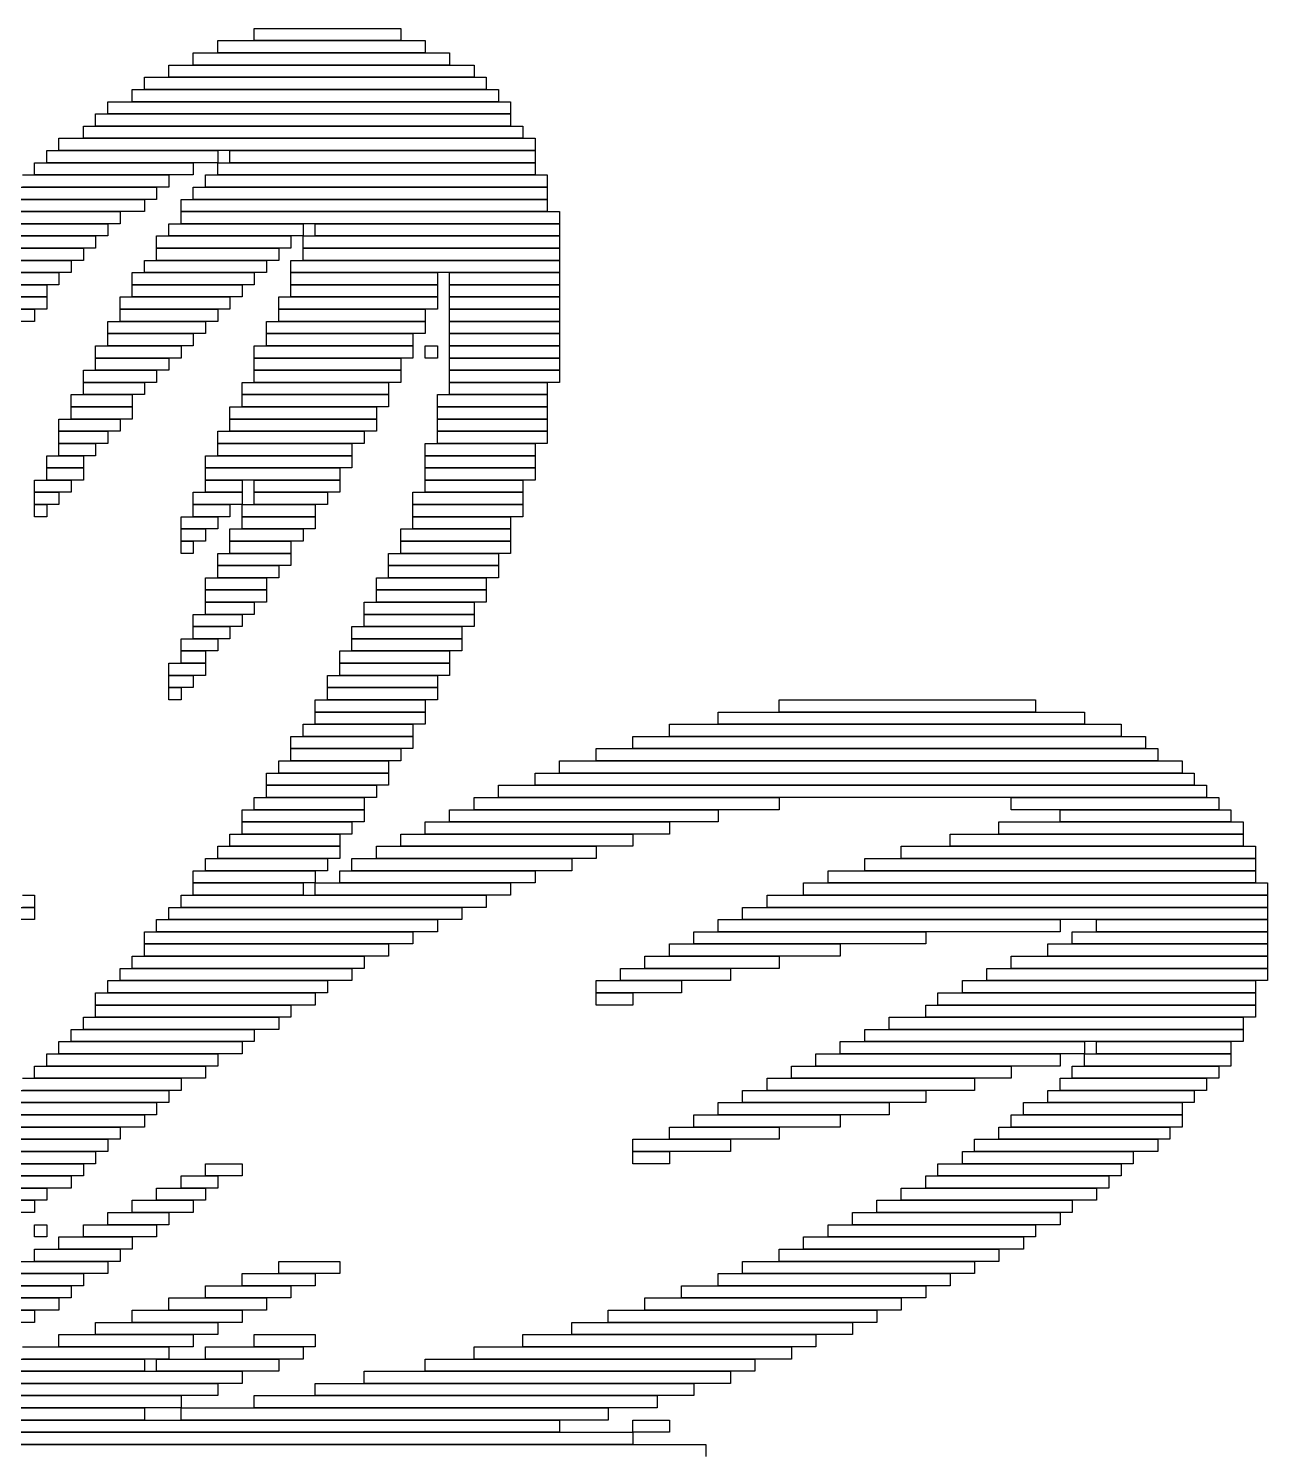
# Model space of a CAD drawing. Extents: x 369 to 655, y 312 to 713.
# Drawn here: x 550.5 to 652, y 582.5 to 699 of the extents above; entities that cross this region are included whole.
import ezdxf

# ---------------------------------------------------------------- set-up
doc = ezdxf.new("R2010")
doc.units = 0

msp = doc.modelspace()

# ---------------------------------------------------------------- linework, layer by layer
for p, q in [((569, 699), (581, 699)), ((569, 698), (569, 699)), ((581, 699), (581, 698)), ((566, 698), (583, 698)), ((566, 697), (566, 698)), ((581, 698), (569, 698)), ((583, 698), (583, 697)), ((564, 697), (585, 697)), ((564, 696), (564, 697)), ((583, 697), (566, 697)), ((585, 697), (585, 696)), ((562, 696), (587, 696)), ((562, 695), (562, 696)), ((585, 696), (564, 696)), ((587, 696), (587, 695)), ((560, 695), (588, 695)), ((560, 694), (560, 695)), ((587, 695), (562, 695)), ((588, 695), (588, 694)), ((559, 694), (589, 694)), ((559, 693), (559, 694)), ((588, 694), (560, 694)), ((589, 694), (589, 693)), ((557, 693), (590, 693)), ((557, 692), (557, 693)), ((589, 693), (559, 693)), ((590, 693), (590, 692)), ((555, 691), (591, 691)), ((555, 690), (555, 691)), ((556, 692), (590, 692)), ((556, 691), (556, 692)), ((590, 691), (556, 691)), ((590, 692), (557, 692)), ((590, 692), (590, 691)), ((591, 691), (591, 690)), ((553, 690), (592, 690)), ((553, 689), (553, 690)), ((591, 690), (555, 690)), ((592, 690), (592, 689)), ((552, 689), (566, 689)), ((552, 688), (552, 689)), ((592, 689), (553, 689)), ((566, 689), (566, 688)), ((567, 689), (592, 689)), ((567, 688), (567, 689)), ((592, 689), (592, 688)), ((551, 688), (564, 688)), ((551, 687), (551, 688)), ((566, 688), (552, 688)), ((564, 688), (564, 687)), ((566, 688), (592, 688)), ((566, 687), (566, 688)), ((592, 688), (567, 688)), ((592, 688), (592, 687)), ((550, 687), (562, 687)), ((564, 687), (551, 687)), ((562, 687), (562, 686)), ((565, 687), (593, 687)), ((565, 686), (565, 687)), ((592, 687), (566, 687)), ((593, 687), (593, 686)), ((549, 686), (561, 686)), ((562, 686), (550, 686)), ((561, 686), (561, 685)), ((564, 686), (593, 686)), ((564, 685), (564, 686)), ((593, 686), (565, 686)), ((593, 686), (593, 685)), ((547, 684), (558, 684)), ((548, 685), (560, 685)), ((560, 684), (548, 684)), ((561, 685), (549, 685)), ((558, 684), (558, 683)), ((560, 685), (560, 684)), ((563, 685), (593, 685)), ((563, 684), (563, 685)), ((593, 684), (563, 684)), ((563, 684), (594, 684)), ((563, 683), (563, 684)), ((593, 685), (564, 685)), ((593, 685), (593, 684)), ((594, 684), (594, 683)), ((546, 683), (557, 683)), ((558, 683), (547, 683)), ((557, 683), (557, 682)), ((562, 683), (573, 683)), ((562, 682), (562, 683)), ((594, 683), (563, 683)), ((573, 683), (573, 682)), ((574, 683), (594, 683)), ((574, 682), (574, 683)), ((594, 683), (594, 682)), ((545, 682), (556, 682)), ((557, 682), (546, 682)), ((556, 682), (556, 681)), ((561, 682), (572, 682)), ((561, 681), (561, 682)), ((573, 682), (562, 682)), ((572, 682), (572, 681)), ((573, 682), (594, 682)), ((573, 681), (573, 682)), ((594, 682), (574, 682)), ((594, 682), (594, 681)), ((556, 681), (545, 681)), ((545, 681), (555, 681)), ((555, 681), (555, 680)), ((572, 681), (561, 681)), ((561, 681), (571, 681)), ((561, 680), (561, 681)), ((571, 681), (571, 680)), ((594, 681), (573, 681)), ((573, 681), (594, 681)), ((573, 680), (573, 681)), ((594, 681), (594, 680)), ((544, 680), (554, 680)), ((555, 680), (545, 680)), ((554, 680), (554, 679)), ((560, 680), (570, 680)), ((560, 679), (560, 680)), ((571, 680), (561, 680)), ((570, 680), (570, 679)), ((572, 680), (594, 680)), ((572, 679), (572, 680)), ((594, 680), (573, 680)), ((594, 680), (594, 679)), ((543, 679), (553, 679)), ((554, 679), (544, 679)), ((553, 679), (553, 678)), ((559, 679), (569, 679)), ((559, 678), (559, 679)), ((570, 679), (560, 679)), ((569, 679), (569, 678)), ((594, 679), (572, 679)), ((572, 679), (584, 679)), ((572, 678), (572, 679)), ((584, 679), (584, 678)), ((585, 679), (594, 679)), ((585, 678), (585, 679)), ((594, 679), (594, 678)), ((542, 677), (552, 677)), ((553, 678), (543, 678)), ((543, 678), (552, 678)), ((552, 677), (543, 677)), ((552, 678), (552, 677)), ((552, 677), (552, 676)), ((558, 677), (567, 677)), ((558, 676), (558, 677)), ((569, 678), (559, 678)), ((559, 678), (568, 678)), ((559, 677), (559, 678)), ((568, 677), (559, 677)), ((567, 677), (567, 676)), ((568, 678), (568, 677)), ((571, 677), (584, 677)), ((571, 676), (571, 677)), ((584, 678), (572, 678)), ((572, 678), (584, 678)), ((572, 677), (572, 678)), ((584, 677), (572, 677)), ((584, 678), (584, 677)), ((584, 677), (584, 676)), ((594, 678), (585, 678)), ((585, 678), (594, 678)), ((585, 677), (585, 678)), ((594, 677), (585, 677)), ((585, 677), (594, 677)), ((585, 676), (585, 677)), ((594, 678), (594, 677)), ((594, 677), (594, 676)), ((541, 676), (551, 676)), ((552, 676), (542, 676)), ((551, 676), (551, 675)), ((567, 676), (558, 676)), ((558, 676), (566, 676)), ((558, 675), (558, 676)), ((566, 676), (566, 675)), ((584, 676), (571, 676)), ((571, 676), (583, 676)), ((571, 675), (571, 676)), ((583, 676), (583, 675)), ((594, 676), (585, 676)), ((585, 676), (594, 676)), ((585, 675), (585, 676)), ((594, 676), (594, 675)), ((551, 675), (541, 675)), ((557, 675), (565, 675)), ((557, 674), (557, 675)), ((566, 675), (558, 675)), ((565, 675), (565, 674)), ((570, 675), (583, 675)), ((570, 674), (570, 675)), ((583, 675), (571, 675)), ((583, 675), (583, 674)), ((594, 675), (585, 675)), ((585, 675), (594, 675)), ((585, 674), (585, 675)), ((594, 675), (594, 674)), ((565, 674), (557, 674)), ((557, 674), (564, 674)), ((557, 673), (557, 674)), ((564, 674), (564, 673)), ((583, 674), (570, 674)), ((570, 674), (582, 674)), ((570, 673), (570, 674)), ((582, 674), (582, 673)), ((594, 674), (585, 674)), ((585, 674), (594, 674)), ((585, 673), (585, 674)), ((594, 674), (594, 673)), ((556, 673), (563, 673)), ((556, 672), (556, 673)), ((564, 673), (557, 673)), ((563, 673), (563, 672)), ((569, 673), (582, 673)), ((569, 672), (569, 673)), ((582, 673), (570, 673)), ((582, 673), (582, 672)), ((583, 673), (584, 673)), ((583, 672), (583, 673)), ((584, 673), (584, 672)), ((594, 673), (585, 673)), ((585, 673), (594, 673)), ((585, 672), (585, 673)), ((594, 673), (594, 672)), ((563, 672), (556, 672)), ((556, 672), (562, 672)), ((556, 671), (556, 672)), ((562, 672), (562, 671)), ((582, 672), (569, 672)), ((569, 672), (581, 672)), ((569, 671), (569, 672)), ((581, 672), (581, 671)), ((584, 672), (583, 672)), ((594, 672), (585, 672)), ((585, 672), (594, 672)), ((585, 671), (585, 672)), ((594, 672), (594, 671)), ((555, 671), (561, 671)), ((555, 670), (555, 671)), ((561, 670), (555, 670)), ((555, 670), (560, 670)), ((555, 669), (555, 670)), ((562, 671), (556, 671)), ((560, 670), (560, 669)), ((561, 671), (561, 670)), ((568, 670), (580, 670)), ((568, 669), (568, 670)), ((581, 671), (569, 671)), ((569, 671), (581, 671)), ((569, 670), (569, 671)), ((581, 670), (569, 670)), ((580, 670), (580, 669)), ((581, 671), (581, 670)), ((594, 671), (585, 671)), ((585, 671), (594, 671)), ((585, 670), (585, 671)), ((594, 670), (585, 670)), ((585, 670), (593, 670)), ((585, 669), (585, 670)), ((593, 670), (593, 669)), ((594, 671), (594, 670)), ((554, 669), (559, 669)), ((554, 668), (554, 669)), ((560, 669), (555, 669)), ((559, 669), (559, 668)), ((580, 669), (568, 669)), ((568, 669), (580, 669)), ((568, 668), (568, 669)), ((580, 669), (580, 668)), ((584, 669), (593, 669)), ((584, 668), (584, 669)), ((593, 669), (585, 669)), ((593, 669), (593, 668)), ((559, 668), (554, 668)), ((554, 668), (559, 668)), ((554, 667), (554, 668)), ((559, 668), (559, 667)), ((567, 668), (579, 668)), ((567, 667), (567, 668)), ((580, 668), (568, 668)), ((579, 668), (579, 667)), ((593, 668), (584, 668)), ((584, 668), (593, 668)), ((584, 667), (584, 668)), ((593, 668), (593, 667)), ((553, 667), (558, 667)), ((553, 666), (553, 667)), ((559, 667), (554, 667)), ((558, 667), (558, 666)), ((579, 667), (567, 667)), ((567, 667), (579, 667)), ((567, 666), (567, 667)), ((579, 667), (579, 666)), ((593, 667), (584, 667)), ((584, 667), (593, 667)), ((584, 666), (584, 667)), ((593, 667), (593, 666)), ((558, 666), (553, 666)), ((553, 666), (557, 666)), ((553, 665), (553, 666)), ((557, 666), (557, 665)), ((566, 666), (578, 666)), ((566, 665), (566, 666)), ((579, 666), (567, 666)), ((578, 666), (578, 665)), ((593, 666), (584, 666)), ((584, 666), (593, 666)), ((584, 665), (584, 666)), ((593, 666), (593, 665)), ((557, 665), (553, 665)), ((553, 665), (556, 665)), ((553, 664), (553, 665)), ((556, 665), (556, 664)), ((578, 665), (566, 665)), ((566, 665), (577, 665)), ((566, 664), (566, 665)), ((577, 665), (577, 664)), ((583, 665), (592, 665)), ((583, 664), (583, 665)), ((593, 665), (584, 665)), ((592, 665), (592, 664)), ((552, 664), (555, 664)), ((552, 663), (552, 664)), ((555, 663), (552, 663)), ((552, 663), (555, 663)), ((552, 662), (552, 663)), ((556, 664), (553, 664)), ((555, 664), (555, 663)), ((555, 663), (555, 662)), ((565, 664), (577, 664)), ((565, 663), (565, 664)), ((577, 663), (565, 663)), ((565, 663), (576, 663)), ((565, 662), (565, 663)), ((577, 664), (566, 664)), ((576, 663), (576, 662)), ((577, 664), (577, 663)), ((592, 664), (583, 664)), ((583, 664), (592, 664)), ((583, 663), (583, 664)), ((592, 663), (583, 663)), ((583, 663), (592, 663)), ((583, 662), (583, 663)), ((592, 664), (592, 663)), ((592, 663), (592, 662)), ((551, 662), (554, 662)), ((551, 661), (551, 662)), ((555, 662), (552, 662)), ((554, 662), (554, 661)), ((576, 662), (565, 662)), ((565, 662), (568, 662)), ((565, 661), (565, 662)), ((568, 662), (568, 661)), ((569, 662), (576, 662)), ((569, 661), (569, 662)), ((576, 662), (576, 661)), ((592, 662), (583, 662)), ((583, 662), (591, 662)), ((583, 661), (583, 662)), ((591, 662), (591, 661)), ((554, 661), (551, 661)), ((551, 661), (553, 661)), ((551, 660), (551, 661)), ((553, 661), (553, 660)), ((564, 661), (568, 661)), ((564, 660), (564, 661)), ((568, 661), (565, 661)), ((568, 661), (568, 660)), ((576, 661), (569, 661)), ((569, 661), (575, 661)), ((569, 660), (569, 661)), ((575, 661), (575, 660)), ((582, 661), (591, 661)), ((582, 660), (582, 661)), ((591, 661), (583, 661)), ((591, 661), (591, 660)), ((553, 660), (551, 660)), ((551, 660), (552, 660)), ((551, 659), (551, 660)), ((552, 660), (552, 659)), ((568, 660), (564, 660)), ((564, 660), (567, 660)), ((564, 659), (564, 660)), ((567, 660), (567, 659)), ((568, 660), (574, 660)), ((568, 659), (568, 660)), ((575, 660), (569, 660)), ((574, 660), (574, 659)), ((591, 660), (582, 660)), ((582, 660), (591, 660)), ((582, 659), (582, 660)), ((591, 660), (591, 659)), ((552, 659), (551, 659)), ((563, 659), (566, 659)), ((563, 658), (563, 659)), ((567, 659), (564, 659)), ((566, 659), (566, 658)), ((574, 659), (568, 659)), ((568, 659), (574, 659)), ((568, 658), (568, 659)), ((574, 659), (574, 658)), ((591, 659), (582, 659)), ((582, 659), (590, 659)), ((582, 658), (582, 659)), ((590, 659), (590, 658)), ((566, 658), (563, 658)), ((563, 658), (565, 658)), ((563, 657), (563, 658)), ((565, 658), (565, 657)), ((567, 658), (573, 658)), ((567, 657), (567, 658)), ((574, 658), (568, 658)), ((573, 658), (573, 657)), ((581, 658), (590, 658)), ((581, 657), (581, 658)), ((590, 658), (582, 658)), ((590, 658), (590, 657)), ((565, 657), (563, 657)), ((563, 657), (564, 657)), ((563, 656), (563, 657)), ((564, 656), (563, 656)), ((564, 657), (564, 656)), ((566, 656), (572, 656)), ((566, 655), (566, 656)), ((573, 657), (567, 657)), ((567, 657), (572, 657)), ((567, 656), (567, 657)), ((572, 656), (567, 656)), ((572, 657), (572, 656)), ((572, 656), (572, 655)), ((580, 656), (589, 656)), ((580, 655), (580, 656)), ((590, 657), (581, 657)), ((581, 657), (590, 657)), ((581, 656), (581, 657)), ((590, 656), (581, 656)), ((589, 656), (589, 655)), ((590, 657), (590, 656)), ((572, 655), (566, 655)), ((566, 655), (571, 655)), ((566, 654), (566, 655)), ((571, 655), (571, 654)), ((589, 655), (580, 655)), ((580, 655), (589, 655)), ((580, 654), (580, 655)), ((589, 655), (589, 654)), ((565, 654), (570, 654)), ((565, 653), (565, 654)), ((571, 654), (566, 654)), ((570, 654), (570, 653)), ((579, 654), (588, 654)), ((579, 653), (579, 654)), ((589, 654), (580, 654)), ((588, 654), (588, 653)), ((570, 653), (565, 653)), ((565, 653), (570, 653)), ((565, 652), (565, 653)), ((570, 653), (570, 652)), ((588, 653), (579, 653)), ((579, 653), (588, 653)), ((579, 652), (579, 653)), ((588, 653), (588, 652)), ((570, 652), (565, 652)), ((565, 652), (569, 652)), ((565, 651), (565, 652)), ((569, 652), (569, 651)), ((578, 652), (587, 652)), ((578, 651), (578, 652)), ((588, 652), (579, 652)), ((587, 652), (587, 651)), ((564, 651), (568, 651)), ((564, 650), (564, 651)), ((569, 651), (565, 651)), ((568, 651), (568, 650)), ((587, 651), (578, 651)), ((578, 651), (587, 651)), ((578, 650), (578, 651)), ((587, 651), (587, 650)), ((563, 649), (566, 649)), ((563, 648), (563, 649)), ((568, 650), (564, 650)), ((564, 650), (567, 650)), ((564, 649), (564, 650)), ((567, 649), (564, 649)), ((566, 649), (566, 648)), ((567, 650), (567, 649)), ((577, 650), (586, 650)), ((577, 649), (577, 650)), ((586, 649), (577, 649)), ((577, 649), (586, 649)), ((577, 648), (577, 649)), ((587, 650), (578, 650)), ((586, 650), (586, 649)), ((586, 649), (586, 648)), ((566, 648), (563, 648)), ((563, 648), (565, 648)), ((563, 647), (563, 648)), ((565, 648), (565, 647)), ((576, 648), (585, 648)), ((576, 647), (576, 648)), ((586, 648), (577, 648)), ((585, 648), (585, 647)), ((562, 647), (565, 647)), ((562, 646), (562, 647)), ((565, 647), (563, 647)), ((565, 647), (565, 646)), ((585, 647), (576, 647)), ((576, 647), (585, 647)), ((576, 646), (576, 647)), ((585, 647), (585, 646)), ((565, 646), (562, 646)), ((562, 646), (564, 646)), ((562, 645), (562, 646)), ((564, 646), (564, 645)), ((575, 646), (584, 646)), ((575, 645), (575, 646)), ((585, 646), (576, 646)), ((584, 646), (584, 645)), ((564, 645), (562, 645)), ((562, 645), (563, 645)), ((562, 644), (562, 645)), ((563, 645), (563, 644)), ((584, 645), (575, 645)), ((575, 645), (584, 645)), ((575, 644), (575, 645)), ((584, 645), (584, 644)), ((563, 644), (562, 644)), ((574, 644), (583, 644)), ((574, 643), (574, 644)), ((584, 644), (575, 644)), ((583, 644), (583, 643)), ((612, 644), (633, 644)), ((612, 643), (612, 644)), ((633, 644), (633, 643)), ((573, 642), (582, 642)), ((573, 641), (573, 642)), ((583, 643), (574, 643)), ((574, 643), (583, 643)), ((574, 642), (574, 643)), ((583, 642), (574, 642)), ((582, 642), (582, 641)), ((583, 643), (583, 642)), ((603, 642), (640, 642)), ((603, 641), (603, 642)), ((607, 643), (637, 643)), ((607, 642), (607, 643)), ((637, 642), (607, 642)), ((633, 643), (612, 643)), ((637, 643), (637, 642)), ((640, 642), (640, 641)), ((572, 641), (582, 641)), ((572, 640), (572, 641)), ((582, 641), (573, 641)), ((582, 641), (582, 640)), ((600, 641), (642, 641)), ((600, 640), (600, 641)), ((640, 641), (603, 641)), ((642, 641), (642, 640)), ((582, 640), (572, 640)), ((572, 640), (581, 640)), ((572, 639), (572, 640)), ((581, 640), (581, 639)), ((597, 640), (643, 640)), ((597, 639), (597, 640)), ((642, 640), (600, 640)), ((643, 640), (643, 639)), ((571, 639), (580, 639)), ((571, 638), (571, 639)), ((581, 639), (572, 639)), ((580, 639), (580, 638)), ((594, 639), (645, 639)), ((594, 638), (594, 639)), ((643, 639), (597, 639)), ((645, 639), (645, 638)), ((570, 638), (580, 638)), ((570, 637), (570, 638)), ((580, 638), (571, 638)), ((580, 638), (580, 637)), ((592, 638), (646, 638)), ((592, 637), (592, 638)), ((645, 638), (594, 638)), ((646, 638), (646, 637)), ((580, 637), (570, 637)), ((570, 637), (579, 637)), ((570, 636), (570, 637)), ((579, 637), (579, 636)), ((589, 637), (647, 637)), ((589, 636), (589, 637)), ((646, 637), (592, 637)), ((647, 637), (647, 636)), ((568, 635), (578, 635)), ((568, 634), (568, 635)), ((569, 636), (578, 636)), ((569, 635), (569, 636)), ((578, 635), (569, 635)), ((579, 636), (570, 636)), ((578, 636), (578, 635)), ((578, 635), (578, 634)), ((585, 635), (607, 635)), ((585, 634), (585, 635)), ((587, 636), (612, 636)), ((587, 635), (587, 636)), ((612, 635), (587, 635)), ((647, 636), (589, 636)), ((607, 635), (607, 634)), ((612, 636), (612, 635)), ((631, 636), (648, 636)), ((631, 635), (631, 636)), ((648, 635), (631, 635)), ((635, 635), (649, 635)), ((635, 634), (635, 635)), ((648, 636), (648, 635)), ((649, 635), (649, 634)), ((578, 634), (568, 634)), ((568, 634), (577, 634)), ((568, 633), (568, 634)), ((577, 634), (577, 633)), ((583, 634), (603, 634)), ((583, 633), (583, 634)), ((607, 634), (585, 634)), ((603, 634), (603, 633)), ((630, 634), (650, 634)), ((630, 633), (630, 634)), ((649, 634), (635, 634)), ((650, 634), (650, 633)), ((567, 633), (576, 633)), ((567, 632), (567, 633)), ((577, 633), (568, 633)), ((576, 633), (576, 632)), ((581, 633), (600, 633)), ((581, 632), (581, 633)), ((603, 633), (583, 633)), ((600, 633), (600, 632)), ((626, 633), (650, 633)), ((626, 632), (626, 633)), ((650, 633), (630, 633)), ((650, 633), (650, 632)), ((566, 632), (576, 632)), ((566, 631), (566, 632)), ((576, 632), (567, 632)), ((576, 632), (576, 631)), ((579, 632), (597, 632)), ((579, 631), (579, 632)), ((600, 632), (581, 632)), ((597, 632), (597, 631)), ((622, 632), (651, 632)), ((622, 631), (622, 632)), ((650, 632), (626, 632)), ((651, 632), (651, 631)), ((565, 631), (575, 631)), ((565, 630), (565, 631)), ((576, 631), (566, 631)), ((575, 631), (575, 630)), ((577, 631), (595, 631)), ((577, 630), (577, 631)), ((597, 631), (579, 631)), ((595, 631), (595, 630)), ((619, 631), (651, 631)), ((619, 630), (619, 631)), ((651, 631), (622, 631)), ((651, 631), (651, 630)), ((564, 630), (574, 630)), ((564, 629), (564, 630)), ((575, 630), (565, 630)), ((574, 630), (574, 629)), ((576, 630), (592, 630)), ((576, 629), (576, 630)), ((595, 630), (577, 630)), ((592, 630), (592, 629)), ((616, 630), (651, 630)), ((616, 629), (616, 630)), ((651, 630), (619, 630)), ((651, 630), (651, 629)), ((550, 628), (551, 628)), ((551, 628), (551, 627)), ((563, 628), (588, 628)), ((563, 627), (563, 628)), ((574, 629), (564, 629)), ((564, 629), (573, 629)), ((564, 628), (564, 629)), ((573, 628), (564, 628)), ((573, 629), (573, 628)), ((574, 629), (590, 629)), ((574, 628), (574, 629)), ((590, 628), (574, 628)), ((592, 629), (576, 629)), ((588, 628), (588, 627)), ((590, 629), (590, 628)), ((611, 628), (652, 628)), ((611, 627), (611, 628)), ((614, 629), (652, 629)), ((614, 628), (614, 629)), ((652, 628), (614, 628)), ((651, 629), (616, 629)), ((652, 629), (652, 628)), ((652, 628), (652, 627)), ((549, 627), (551, 627)), ((551, 627), (550, 627)), ((551, 627), (551, 626)), ((562, 627), (586, 627)), ((562, 626), (562, 627)), ((588, 627), (563, 627)), ((586, 627), (586, 626)), ((609, 627), (652, 627)), ((609, 626), (609, 627)), ((652, 627), (611, 627)), ((652, 627), (652, 626)), ((551, 626), (549, 626)), ((561, 626), (584, 626)), ((561, 625), (561, 626)), ((586, 626), (562, 626)), ((584, 626), (584, 625)), ((607, 626), (635, 626)), ((607, 625), (607, 626)), ((652, 626), (609, 626)), ((635, 626), (635, 625)), ((638, 626), (652, 626)), ((638, 625), (638, 626)), ((652, 626), (652, 625)), ((560, 625), (582, 625)), ((560, 624), (560, 625)), ((584, 625), (561, 625)), ((582, 625), (582, 624)), ((605, 625), (624, 625)), ((605, 624), (605, 625)), ((635, 625), (607, 625)), ((624, 625), (624, 624)), ((636, 625), (652, 625)), ((636, 624), (636, 625)), ((652, 625), (638, 625)), ((652, 625), (652, 624)), ((582, 624), (560, 624)), ((560, 624), (580, 624)), ((560, 623), (560, 624)), ((580, 624), (580, 623)), ((603, 624), (617, 624)), ((603, 623), (603, 624)), ((624, 624), (605, 624)), ((617, 624), (617, 623)), ((634, 624), (652, 624)), ((634, 623), (634, 624)), ((652, 624), (636, 624)), ((652, 624), (652, 623)), ((559, 623), (578, 623)), ((559, 622), (559, 623)), ((580, 623), (560, 623)), ((578, 623), (578, 622)), ((601, 623), (612, 623)), ((601, 622), (601, 623)), ((617, 623), (603, 623)), ((612, 623), (612, 622)), ((631, 623), (652, 623)), ((631, 622), (631, 623)), ((652, 623), (634, 623)), ((652, 623), (652, 622)), ((557, 621), (575, 621)), ((557, 620), (557, 621)), ((558, 622), (577, 622)), ((558, 621), (558, 622)), ((577, 621), (558, 621)), ((578, 622), (559, 622)), ((575, 621), (575, 620)), ((577, 622), (577, 621)), ((597, 621), (604, 621)), ((597, 620), (597, 621)), ((599, 622), (608, 622)), ((599, 621), (599, 622)), ((608, 621), (599, 621)), ((612, 622), (601, 622)), ((604, 621), (604, 620)), ((608, 622), (608, 621)), ((627, 621), (651, 621)), ((627, 620), (627, 621)), ((629, 622), (652, 622)), ((629, 621), (629, 622)), ((652, 621), (629, 621)), ((652, 622), (631, 622)), ((651, 621), (651, 620)), ((652, 622), (652, 621)), ((556, 620), (574, 620)), ((556, 619), (556, 620)), ((575, 620), (557, 620)), ((574, 620), (574, 619)), ((604, 620), (597, 620)), ((597, 620), (600, 620)), ((597, 619), (597, 620)), ((600, 620), (600, 619)), ((625, 620), (651, 620)), ((625, 619), (625, 620)), ((651, 620), (627, 620)), ((651, 620), (651, 619)), ((574, 619), (556, 619)), ((556, 619), (572, 619)), ((556, 618), (556, 619)), ((572, 619), (572, 618)), ((600, 619), (597, 619)), ((624, 619), (651, 619)), ((624, 618), (624, 619)), ((651, 619), (625, 619)), ((651, 619), (651, 618)), ((555, 618), (571, 618)), ((555, 617), (555, 618)), ((572, 618), (556, 618)), ((571, 618), (571, 617)), ((621, 618), (650, 618)), ((621, 617), (621, 618)), ((651, 618), (624, 618)), ((650, 618), (650, 617)), ((554, 617), (569, 617)), ((554, 616), (554, 617)), ((571, 617), (555, 617)), ((569, 617), (569, 616)), ((619, 617), (650, 617)), ((619, 616), (619, 617)), ((650, 617), (621, 617)), ((650, 617), (650, 616)), ((553, 616), (568, 616)), ((553, 615), (553, 616)), ((569, 616), (554, 616)), ((568, 616), (568, 615)), ((617, 616), (637, 616)), ((617, 615), (617, 616)), ((650, 616), (619, 616)), ((637, 616), (637, 615)), ((638, 616), (649, 616)), ((638, 615), (638, 616)), ((649, 616), (649, 615)), ((551, 614), (565, 614)), ((551, 613), (551, 614)), ((552, 615), (566, 615)), ((552, 614), (552, 615)), ((566, 614), (552, 614)), ((568, 615), (553, 615)), ((565, 614), (565, 613)), ((566, 615), (566, 614)), ((613, 614), (631, 614)), ((613, 613), (613, 614)), ((615, 615), (635, 615)), ((615, 614), (615, 615)), ((635, 614), (615, 614)), ((637, 615), (617, 615)), ((631, 614), (631, 613)), ((635, 615), (635, 614)), ((636, 614), (648, 614)), ((636, 613), (636, 614)), ((637, 615), (649, 615)), ((637, 614), (637, 615)), ((649, 614), (637, 614)), ((649, 615), (638, 615)), ((648, 614), (648, 613)), ((649, 615), (649, 614)), ((550, 613), (563, 613)), ((565, 613), (551, 613)), ((563, 613), (563, 612)), ((611, 613), (628, 613)), ((611, 612), (611, 613)), ((631, 613), (613, 613)), ((628, 613), (628, 612)), ((635, 613), (647, 613)), ((635, 612), (635, 613)), ((648, 613), (636, 613)), ((647, 613), (647, 612)), ((549, 612), (562, 612)), ((563, 612), (550, 612)), ((562, 612), (562, 611)), ((609, 612), (624, 612)), ((609, 611), (609, 612)), ((628, 612), (611, 612)), ((624, 612), (624, 611)), ((634, 612), (646, 612)), ((634, 611), (634, 612)), ((647, 612), (635, 612)), ((646, 612), (646, 611)), ((548, 611), (561, 611)), ((562, 611), (549, 611)), ((561, 611), (561, 610)), ((607, 611), (621, 611)), ((607, 610), (607, 611)), ((624, 611), (609, 611)), ((621, 611), (621, 610)), ((632, 611), (645, 611)), ((632, 610), (632, 611)), ((646, 611), (634, 611)), ((645, 611), (645, 610)), ((547, 610), (560, 610)), ((561, 610), (548, 610)), ((560, 610), (560, 609)), ((605, 610), (617, 610)), ((605, 609), (605, 610)), ((621, 610), (607, 610)), ((617, 610), (617, 609)), ((631, 610), (645, 610)), ((631, 609), (631, 610)), ((645, 610), (632, 610)), ((645, 610), (645, 609)), ((546, 609), (558, 609)), ((560, 609), (547, 609)), ((558, 609), (558, 608)), ((603, 609), (612, 609)), ((603, 608), (603, 609)), ((617, 609), (605, 609)), ((612, 609), (612, 608)), ((630, 609), (644, 609)), ((630, 608), (630, 609)), ((645, 609), (631, 609)), ((644, 609), (644, 608)), ((544, 607), (556, 607)), ((545, 608), (557, 608)), ((557, 607), (545, 607)), ((558, 608), (546, 608)), ((556, 607), (556, 606)), ((557, 608), (557, 607)), ((600, 608), (608, 608)), ((600, 607), (600, 608)), ((608, 607), (600, 607)), ((600, 607), (603, 607)), ((600, 606), (600, 607)), ((612, 608), (603, 608)), ((603, 607), (603, 606)), ((608, 608), (608, 607)), ((627, 607), (641, 607)), ((627, 606), (627, 607)), ((628, 608), (643, 608)), ((628, 607), (628, 608)), ((643, 607), (628, 607)), ((644, 608), (630, 608)), ((641, 607), (641, 606)), ((643, 608), (643, 607)), ((543, 606), (555, 606)), ((556, 606), (544, 606)), ((555, 606), (555, 605)), ((565, 606), (568, 606)), ((565, 605), (565, 606)), ((568, 606), (568, 605)), ((603, 606), (600, 606)), ((625, 606), (640, 606)), ((625, 605), (625, 606)), ((641, 606), (627, 606)), ((640, 606), (640, 605)), ((542, 605), (554, 605)), ((555, 605), (543, 605)), ((554, 605), (554, 604)), ((563, 605), (566, 605)), ((563, 604), (563, 605)), ((568, 605), (565, 605)), ((566, 605), (566, 604)), ((624, 605), (639, 605)), ((624, 604), (624, 605)), ((640, 605), (625, 605)), ((639, 605), (639, 604)), ((541, 604), (552, 604)), ((554, 604), (542, 604)), ((552, 604), (552, 603)), ((561, 604), (565, 604)), ((561, 603), (561, 604)), ((566, 604), (563, 604)), ((565, 604), (565, 603)), ((622, 604), (638, 604)), ((622, 603), (622, 604)), ((639, 604), (624, 604)), ((638, 604), (638, 603)), ((540, 603), (551, 603)), ((552, 603), (541, 603)), ((551, 603), (551, 602)), ((559, 603), (564, 603)), ((559, 602), (559, 603)), ((565, 603), (561, 603)), ((564, 603), (564, 602)), ((620, 603), (636, 603)), ((620, 602), (620, 603)), ((638, 603), (622, 603)), ((636, 603), (636, 602)), ((551, 602), (540, 602)), ((557, 602), (562, 602)), ((557, 601), (557, 602)), ((564, 602), (559, 602)), ((562, 602), (562, 601)), ((618, 602), (635, 602)), ((618, 601), (618, 602)), ((636, 602), (620, 602)), ((635, 602), (635, 601)), ((551, 601), (552, 601)), ((551, 600), (551, 601)), ((552, 600), (551, 600)), ((552, 601), (552, 600)), ((553, 600), (559, 600)), ((553, 599), (553, 600)), ((555, 601), (561, 601)), ((555, 600), (555, 601)), ((561, 600), (555, 600)), ((562, 601), (557, 601)), ((559, 600), (559, 599)), ((561, 601), (561, 600)), ((614, 600), (632, 600)), ((614, 599), (614, 600)), ((616, 601), (633, 601)), ((616, 600), (616, 601)), ((633, 600), (616, 600)), ((635, 601), (618, 601)), ((632, 600), (632, 599)), ((633, 601), (633, 600)), ((551, 599), (558, 599)), ((551, 598), (551, 599)), ((559, 599), (553, 599)), ((558, 599), (558, 598)), ((612, 599), (630, 599)), ((612, 598), (612, 599)), ((632, 599), (614, 599)), ((630, 599), (630, 598)), ((549, 598), (557, 598)), ((558, 598), (551, 598)), ((557, 598), (557, 597)), ((571, 598), (576, 598)), ((571, 597), (571, 598)), ((576, 598), (576, 597)), ((609, 598), (628, 598)), ((609, 597), (609, 598)), ((630, 598), (612, 598)), ((628, 598), (628, 597)), ((547, 597), (555, 597)), ((557, 597), (549, 597)), ((555, 597), (555, 596)), ((568, 597), (574, 597)), ((568, 596), (568, 597)), ((576, 597), (571, 597)), ((574, 597), (574, 596)), ((607, 597), (626, 597)), ((607, 596), (607, 597)), ((628, 597), (609, 597)), ((626, 597), (626, 596)), ((546, 596), (554, 596)), ((555, 596), (547, 596)), ((554, 596), (554, 595)), ((565, 596), (572, 596)), ((565, 595), (565, 596)), ((574, 596), (568, 596)), ((572, 596), (572, 595)), ((604, 596), (624, 596)), ((604, 595), (604, 596)), ((626, 596), (607, 596)), ((624, 596), (624, 595)), ((544, 595), (553, 595)), ((554, 595), (546, 595)), ((553, 595), (553, 594)), ((562, 595), (570, 595)), ((562, 594), (562, 595)), ((572, 595), (565, 595)), ((570, 595), (570, 594)), ((601, 595), (622, 595)), ((601, 594), (601, 595)), ((624, 595), (604, 595)), ((622, 595), (622, 594)), ((483, 594), (551, 594)), ((551, 593), (483, 593)), ((553, 594), (544, 594)), ((551, 594), (551, 593)), ((556, 593), (566, 593)), ((556, 592), (556, 593)), ((559, 594), (568, 594)), ((559, 593), (559, 594)), ((568, 593), (559, 593)), ((570, 594), (562, 594)), ((566, 593), (566, 592)), ((568, 594), (568, 593)), ((595, 593), (618, 593)), ((595, 592), (595, 593)), ((598, 594), (620, 594)), ((598, 593), (598, 594)), ((620, 593), (598, 593)), ((622, 594), (601, 594)), ((618, 593), (618, 592)), ((620, 594), (620, 593)), ((553, 592), (564, 592)), ((553, 591), (553, 592)), ((566, 592), (556, 592)), ((564, 592), (564, 591)), ((569, 592), (574, 592)), ((569, 591), (569, 592)), ((574, 592), (574, 591)), ((591, 592), (615, 592)), ((591, 591), (591, 592)), ((618, 592), (595, 592)), ((615, 592), (615, 591)), ((550, 591), (562, 591)), ((564, 591), (553, 591)), ((562, 591), (562, 590)), ((565, 591), (573, 591)), ((565, 590), (565, 591)), ((574, 591), (569, 591)), ((573, 591), (573, 590)), ((587, 591), (613, 591)), ((587, 590), (587, 591)), ((615, 591), (591, 591)), ((613, 591), (613, 590)), ((547, 590), (560, 590)), ((562, 590), (550, 590)), ((560, 590), (560, 589)), ((561, 590), (571, 590)), ((561, 589), (561, 590)), ((573, 590), (565, 590)), ((571, 590), (571, 589)), ((583, 590), (610, 590)), ((583, 589), (583, 590)), ((613, 590), (587, 590)), ((610, 590), (610, 589)), ((469, 589), (568, 589)), ((560, 589), (547, 589)), ((571, 589), (561, 589)), ((568, 589), (568, 588)), ((578, 589), (608, 589)), ((578, 588), (578, 589)), ((610, 589), (583, 589)), ((608, 589), (608, 588)), ((568, 588), (469, 588)), ((472, 588), (566, 588)), ((566, 588), (566, 587)), ((574, 588), (605, 588)), ((574, 587), (574, 588)), ((608, 588), (578, 588)), ((605, 588), (605, 587)), ((566, 587), (472, 587)), ((474, 587), (563, 587)), ((563, 586), (474, 586)), ((477, 586), (560, 586)), ((560, 586), (560, 585)), ((563, 587), (563, 586)), ((563, 586), (598, 586)), ((563, 585), (563, 586)), ((569, 587), (602, 587)), ((569, 586), (569, 587)), ((602, 586), (569, 586)), ((605, 587), (574, 587)), ((598, 586), (598, 585)), ((602, 587), (602, 586)), ((560, 585), (477, 585)), ((479, 585), (594, 585)), ((598, 585), (563, 585)), ((594, 585), (594, 584)), ((600, 585), (603, 585)), ((600, 584), (600, 585)), ((603, 585), (603, 584)), ((594, 584), (479, 584)), ((482, 584), (600, 584)), ((603, 584), (600, 584)), ((600, 584), (600, 583)), ((465, 583), (606, 583)), ((600, 583), (482, 583)), ((606, 583), (606, 582))]:
    msp.add_line(p, q)

doc.saveas('drawing.dxf')
